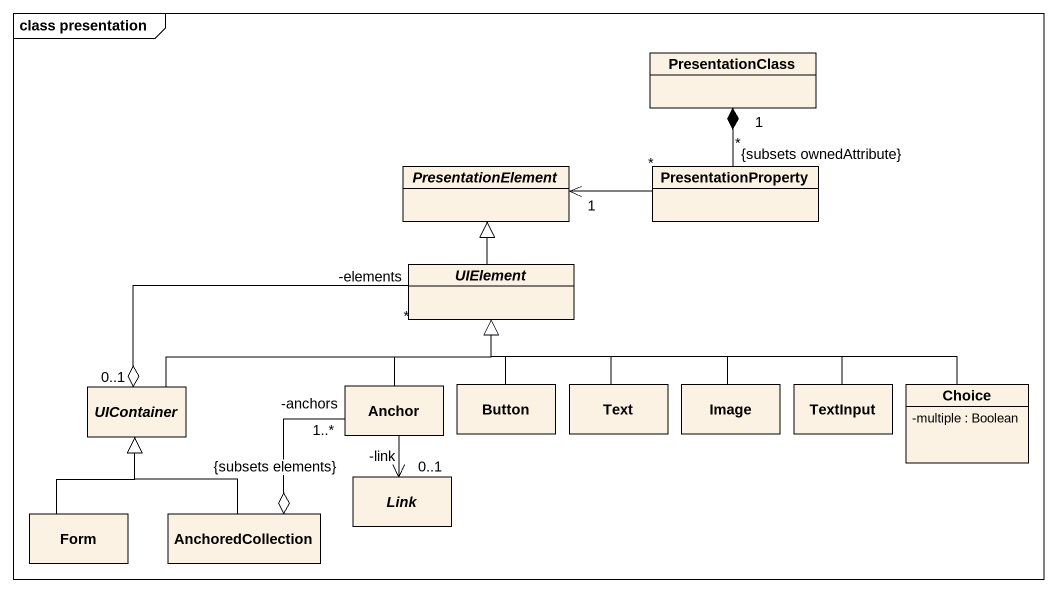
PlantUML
@startuml
mainframe class presentation
hide circle
hide empty members
skinparam classAttributeIconSize 0
class PresentationClass
abstract class PresentationElement
class PresentationProperty
abstract class UIElement
abstract class UIContainer
class Anchor
class Button
class Text
class Image
class TextInput
class Choice {
  -multiple : Boolean
}
abstract class Link
class Form
class AnchoredCollection
PresentationClass "1" *-- "*\n{subsets ownedAttribute}" PresentationProperty
PresentationProperty "*" -left-> "1" PresentationElement
UIElement -up-|> PresentationElement
UIContainer -right-|> UIElement
UIContainer "0..1" o-right- "-elements\n*" UIElement
Anchor -up-|> UIElement
Anchor --> "-link\n0..1" Link
Button -up-|> UIElement
Text -up-|> UIElement
Image -left-|> UIElement
TextInput -left-|> UIElement
Choice -left-|> UIElement
Form -up-|> UIContainer
AnchoredCollection -up-|> UIContainer
AnchoredCollection o-up- "-anchors\n1..*\n{subsets elements}" Anchor
@enduml
